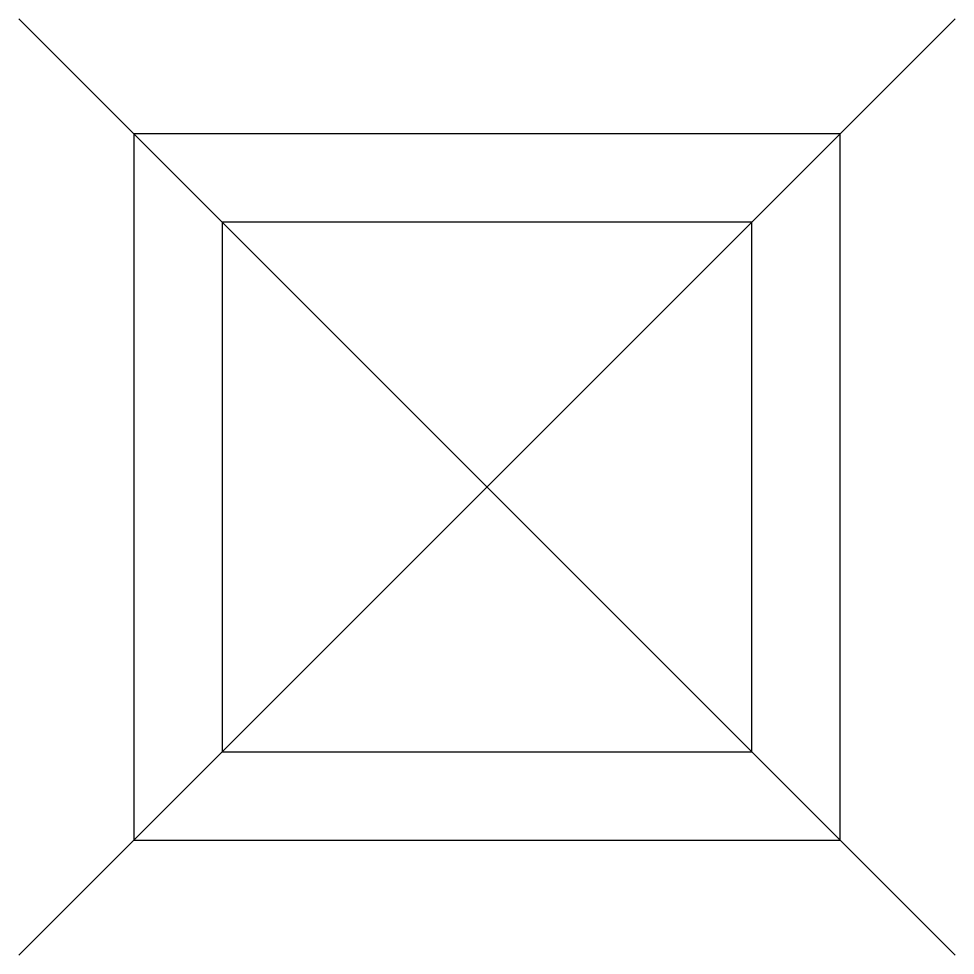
# Model space of a CAD drawing. Extents: x -2.65 to 2.65, y -2.65 to 2.65.
import ezdxf

# ---------------------------------------------------------------- set-up
doc = ezdxf.new("R2010")
doc.units = 0
doc.header["$LTSCALE"] = 0.2

msp = doc.modelspace()

# ---------------------------------------------------------------- linework, layer by layer
for p, q in [((-2.6517, -2.6517), (2.6517, 2.6517)), ((2.6517, -2.6517), (-2.6517, 2.6517))]:
    msp.add_line(p, q)
for points in [[(-2, -2), (2, -2), (2, 2), (-2, 2)], [(-1.5, -1.5), (1.5, -1.5), (1.5, 1.5), (-1.5, 1.5)]]:
    msp.add_lwpolyline(points, close=True)

doc.saveas('drawing.dxf')
